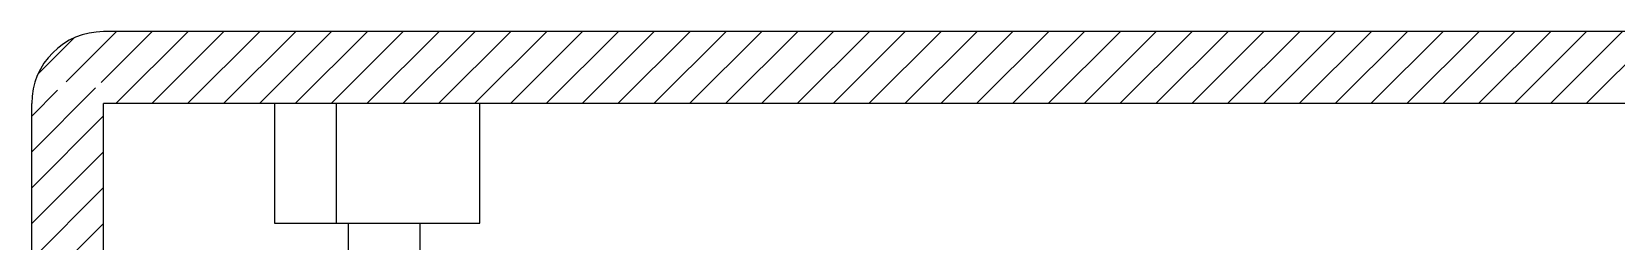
# Model space of a CAD drawing. Header units: millimetres. Extents: x -10 to 1189, y -23 to 841.
# Drawn here: x 412.1 to 610.5, y 679.4 to 705.7 of the extents above; entities that cross this region are included whole.
import ezdxf

# ---------------------------------------------------------------- set-up
doc = ezdxf.new("R2010")
doc.units = ezdxf.units.MM

# ---------------------------------------------------------------- blocks, each defined once
blk = doc.blocks.new('SW_HATCH_0')
at = {"color": 0, "linetype": 'Continuous', "lineweight": 18}
for p, q in [((-149.19, 380.64), (-144.73, 385.11)), ((-145.69, 379.65), (-139.43, 385.91)), ((-141.31, 379.54), (-134.94, 385.91)), ((-139.45, 376.91), (-130.45, 385.91)), ((-134.96, 376.91), (-125.96, 385.91)), ((-130.47, 376.91), (-121.47, 385.91)), ((-125.98, 376.91), (-116.98, 385.91)), ((-121.49, 376.91), (-112.49, 385.91)), ((-117, 376.91), (-108, 385.91)), ((-112.51, 376.91), (-103.51, 385.91)), ((-108.02, 376.91), (-99.02, 385.91)), ((-103.53, 376.91), (-94.53, 385.91)), ((-99.04, 376.91), (-90.04, 385.91)), ((-94.55, 376.91), (-85.55, 385.91)), ((-90.06, 376.91), (-81.06, 385.91)), ((-85.57, 376.91), (-76.57, 385.91)), ((-81.08, 376.91), (-72.08, 385.91)), ((-76.59, 376.91), (-67.59, 385.91)), ((-72.1, 376.91), (-63.1, 385.91)), ((-67.61, 376.91), (-58.61, 385.91)), ((-63.12, 376.91), (-54.12, 385.91)), ((-58.63, 376.91), (-49.63, 385.91)), ((-54.14, 376.91), (-45.14, 385.91)), ((-49.65, 376.91), (-40.65, 385.91)), ((-45.16, 376.91), (-36.16, 385.91)), ((-40.67, 376.91), (-31.67, 385.91)), ((-36.18, 376.91), (-27.18, 385.91)), ((-31.69, 376.91), (-22.69, 385.91)), ((-27.2, 376.91), (-18.2, 385.91)), ((-22.71, 376.91), (-13.71, 385.91)), ((-18.22, 376.91), (-9.22, 385.91)), ((-13.73, 376.91), (-4.73, 385.91)), ((-9.24, 376.91), (-0.24, 385.91)), ((-4.75, 376.91), (4.25, 385.91)), ((-0.26, 376.91), (8.74, 385.91)), ((4.23, 376.91), (13.23, 385.91)), ((8.72, 376.91), (17.72, 385.91)), ((13.21, 376.91), (22.21, 385.91)), ((17.7, 376.91), (26.7, 385.91)), ((22.19, 376.91), (31.19, 385.91)), ((26.68, 376.91), (35.68, 385.91)), ((31.17, 376.91), (40.17, 385.91)), ((35.66, 376.91), (44.66, 385.91)), ((40.16, 376.91), (49.16, 385.91)), ((44.65, 376.91), (53.65, 385.91)), ((-150, 370.85), (-141.99, 378.87)), ((-150, 375.34), (-146.76, 378.59)), ((-150, 366.36), (-141, 375.36)), ((-150, 361.87), (-141, 370.87)), ((-150, 357.38), (-141, 366.38)), ((-150, 352.89), (-141, 361.89))]:
    blk.add_line(p, q, dxfattribs=at)

msp = doc.modelspace()

# ---------------------------------------------------------------- linework, layer by layer
at = {"color": 7, "linetype": 'Continuous', "lineweight": 25}
for p, q in [((829.06, 705.67), (421.06, 705.67)), ((412.06, 666.67), (412.06, 696.67)), ((838.06, 696.67), (421.06, 696.67)), ((421.06, 666.67), (421.06, 696.67)), ((442.46, 696.67), (442.46, 681.67)), ((450.19, 696.67), (450.19, 681.67)), ((468.19, 681.67), (468.19, 696.67)), ((442.46, 681.67), (450.19, 681.67)), ((450.19, 681.67), (468.19, 681.67)), ((451.69, 681.67), (451.69, 666.67)), ((460.69, 666.67), (460.69, 681.67))]:
    msp.add_line(p, q, dxfattribs=at)
msp.add_arc((421.06, 696.67), 9, 90, 180, dxfattribs=at)

# ---------------------------------------------------------------- block references
at = {"color": 7, "linetype": 'Continuous', "lineweight": 18}
msp.add_blockref('SW_HATCH_0', (562.06, 319.75), dxfattribs=at)

doc.saveas('drawing.dxf')
